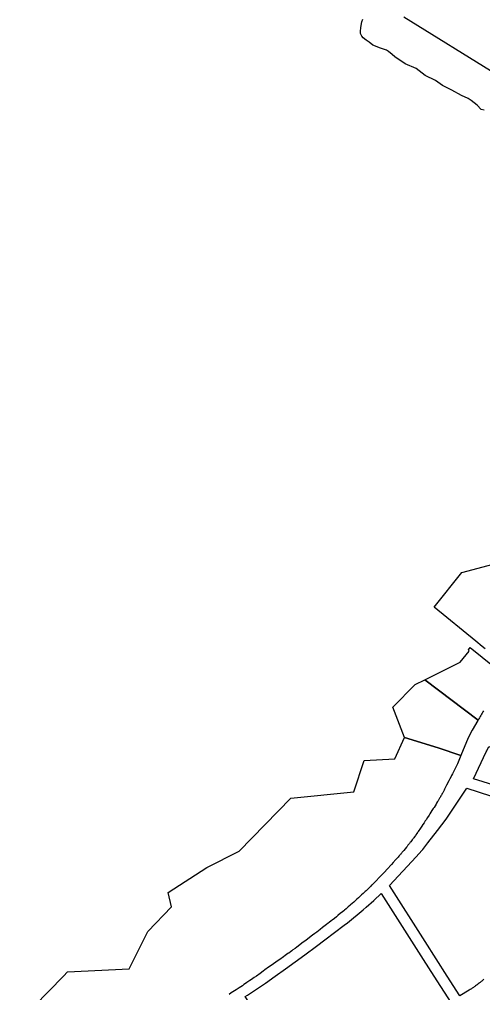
# Model space of a CAD drawing. Header units: metres. Extents: x 3 to 1005126, y 39 to 4383651.
# Drawn here: x 477908 to 478170, y 4371785 to 4372335 of the extents above; entities that cross this region are included whole.
import ezdxf

# ---------------------------------------------------------------- set-up
doc = ezdxf.new("R2010")
doc.units = ezdxf.units.M
doc.header["$MEASUREMENT"] = 0
doc.layers.add('TM_Llucmajor', color=7, linetype='Continuous')

msp = doc.modelspace()

# ---------------------------------------------------------------- linework, layer by layer
at = {"layer": 'TM_Llucmajor', "linetype": 'Continuous', "flags": 128}
for points in [[(478125.17, 4372336.48), (478178.05, 4372303.91), (478223.3, 4372376.49)], [(478170.49, 4372283.79), (478168.92, 4372284.17), (478166.62, 4372286.67), (478163.3, 4372289.35), (478161.49, 4372290.5), (478157.7, 4372292.12), (478152.24, 4372295.24), (478152.24, 4372295.24), (478151.91, 4372295.43), (478147.04, 4372297.73), (478143.17, 4372300.57), (478137.32, 4372303.47), (478132.17, 4372307.33), (478126.04, 4372309.94), (478120.24, 4372313.95), (478118.66, 4372315.25), (478116.58, 4372317), (478115.43, 4372317.73), (478112.09, 4372318.86), (478107.67, 4372320.65), (478105.72, 4372322.19), (478103.98, 4372323.3), (478102.24, 4372324.68), (478101.52, 4372325.62), (478100.86, 4372327.23), (478100.71, 4372328.34), (478100.87, 4372330.53), (478101.54, 4372333.7), (478102.07, 4372335.26)], [(478171.16, 4371979.9), (478169.53, 4371981.23), (478165.94, 4371984.15), (478165.94, 4371984.15), (478142.32, 4372003.34), (478158.03, 4372023.05), (478189.79, 4372031.53)], [(478170.24, 4371944.98), (478169.85, 4371944.32), (478169.47, 4371943.67), (478169.08, 4371943.01), (478168.71, 4371942.35), (478168.33, 4371941.69), (478167.96, 4371941.02), (478167.6, 4371940.36), (478167.24, 4371939.69), (478137, 4371962.42), (478137, 4371962.42), (478157.06, 4371972.36), (478162.16, 4371978.55), (478161.72, 4371979.39), (478162.7, 4371980.6), (478183.88, 4371963.55)], [(477908.29, 4371769.7), (477933.18, 4371795.25), (477935.42, 4371797.55), (477970.2, 4371799.34), (477980.66, 4371820.3), (477994.16, 4371834.22), (477992.25, 4371842.41), (478014.02, 4371856.58), (478032.36, 4371865.78), (478061.41, 4371895.69), (478096.93, 4371899.15), (478102.79, 4371916.9), (478120.18, 4371917.75), (478125.67, 4371929.86), (478144.57, 4371924.12), (478157.43, 4371919.76), (478155.43, 4371914.96), (478152.68, 4371909.44), (478152.21, 4371908.5), (478151.91, 4371907.87), (478151.27, 4371906.62), (478150.63, 4371905.37), (478149.36, 4371902.88), (478148.41, 4371901.01), (478148.25, 4371900.7), (478147.92, 4371900.09), (478147.6, 4371899.47), (478147.16, 4371898.66), (478146.94, 4371898.26), (478146.61, 4371897.65), (478146.44, 4371897.34), (478146.19, 4371896.9), (478145.84, 4371896.29), (478145.67, 4371895.99), (478145.41, 4371895.54), (478145.01, 4371894.87), (478144.59, 4371894.16), (478144.3, 4371893.7), (478143.73, 4371892.76), (478143.44, 4371892.29), (478142.86, 4371891.36), (478142.27, 4371890.44), (478141.88, 4371889.83), (478141.1, 4371888.58), (478140, 4371886.85), (478139.44, 4371885.98), (478138.6, 4371884.69), (478137.76, 4371883.4), (478137.34, 4371882.74), (478136.91, 4371882.09), (478136.62, 4371881.65), (478136.04, 4371880.78), (478135.46, 4371879.91), (478134.68, 4371878.76), (478134.28, 4371878.19), (478133.69, 4371877.33), (478133.39, 4371876.9), (478133.11, 4371876.5), (478132.92, 4371876.23), (478132.55, 4371875.7), (478131.98, 4371874.91), (478131.73, 4371874.56), (478131.21, 4371873.85), (478130.84, 4371873.33), (478130.44, 4371872.81), (478130.25, 4371872.54), (478129.95, 4371872.15), (478129.51, 4371871.58), (478129.12, 4371871.06), (478128.86, 4371870.73), (478128.34, 4371870.05), (478127.55, 4371869.05), (478127.02, 4371868.38), (478126.66, 4371867.94), (478125.95, 4371867.05), (478125.16, 4371866.06), (478124.75, 4371865.58), (478124.35, 4371865.08), (478124.14, 4371864.83), (478123.73, 4371864.35), (478123.52, 4371864.11), (478123.21, 4371863.76), (478122.98, 4371863.48), (478122.5, 4371862.95), (478122.02, 4371862.42), (478121.07, 4371861.37), (478120.34, 4371860.58), (478119.98, 4371860.19), (478119.73, 4371859.91), (478119.22, 4371859.33), (478118.21, 4371858.17), (478117.7, 4371857.61), (478117.19, 4371857.04), (478116.93, 4371856.75), (478116.54, 4371856.34), (478113.61, 4371853.19), (478107.35, 4371846.78), (478107.04, 4371846.46), (478106.43, 4371845.83), (478105.8, 4371845.21), (478105.39, 4371844.8), (478105.11, 4371844.54), (478104.55, 4371843.98), (478103.91, 4371843.38), (478103.5, 4371842.97), (478102.64, 4371842.17), (478102.21, 4371841.78), (478101.35, 4371840.98), (478100.78, 4371840.45), (478099.63, 4371839.41), (478098.76, 4371838.62), (478097.97, 4371837.88), (478097.57, 4371837.54), (478096.97, 4371837), (478096.07, 4371836.19), (478095.17, 4371835.41), (478094.71, 4371835), (478093.8, 4371834.22), (478093.35, 4371833.83), (478092.66, 4371833.25), (478091.75, 4371832.46), (478091.28, 4371832.09), (478090.59, 4371831.51), (478089.89, 4371830.95), (478089.54, 4371830.66), (478087.98, 4371829.38), (478087.19, 4371828.74), (478086.01, 4371827.8), (478084.84, 4371826.85), (478084.25, 4371826.39), (478083.05, 4371825.45), (478082.46, 4371824.99), (478081.57, 4371824.29), (478080.84, 4371823.74), (478079.41, 4371822.63), (478077.97, 4371821.52), (478076.05, 4371820.05), (478075.09, 4371819.32), (478073.66, 4371818.22), (478072.92, 4371817.67), (478071.84, 4371816.85), (478070.07, 4371815.52), (478067.71, 4371813.73), (478066.53, 4371812.84), (478064.75, 4371811.51), (478063.86, 4371810.85), (478062.67, 4371809.97), (478062.07, 4371809.53), (478061.18, 4371808.88), (478060.28, 4371808.22), (478059.84, 4371807.91), (478058.27, 4371806.78), (478057.25, 4371806.04), (478055.16, 4371804.57), (478053.77, 4371803.59), (478051, 4371801.62), (478048.91, 4371800.16), (478046.82, 4371798.68), (478045.77, 4371797.95), (478044.12, 4371796.77), (478041.98, 4371795.25), (478040.82, 4371794.43), (478039.16, 4371793.26), (478038.32, 4371792.68), (478037.22, 4371791.91), (478036.66, 4371791.53), (478035.84, 4371790.95), (478035, 4371790.38), (478034.57, 4371790.1), (478034.13, 4371789.8), (478033.25, 4371789.2), (478032.34, 4371788.62), (478031.75, 4371788.22), (478030.55, 4371787.45), (478029.66, 4371786.85), (478027.86, 4371785.7), (478026.66, 4371784.91)], [(478170.45, 4371793.44), (478170.19, 4371793.21), (478170.01, 4371793.06), (478169.66, 4371792.75), (478169.39, 4371792.52), (478169.21, 4371792.37), (478168.85, 4371792.07), (478168.66, 4371791.92), (478168.3, 4371791.63), (478167.93, 4371791.34), (478167.68, 4371791.15), (478167.18, 4371790.77), (478166.53, 4371790.29), (478166.21, 4371790.05), (478165.72, 4371789.7), (478165.23, 4371789.35), (478164.98, 4371789.18), (478164.48, 4371788.84), (478164.23, 4371788.67), (478163.86, 4371788.41), (478163.36, 4371788.08), (478163.1, 4371787.92), (478162.72, 4371787.67), (478162.15, 4371787.31), (478156.87, 4371784.02), (478149.73, 4371795.25), (478149.73, 4371795.25), (478137.36, 4371814.69), (478117.1, 4371846.43), (478132.18, 4371862.45), (478135.43, 4371866.02), (478135.91, 4371866.59), (478138.77, 4371870.38), (478144.25, 4371877.43), (478149.2, 4371883.8), (478154.48, 4371891.71), (478160.79, 4371901.21), (478187.45, 4371892.7)]]:
    msp.add_lwpolyline(points, dxfattribs=at)
for points in [[(478125.67, 4371929.86), (478119.08, 4371947), (478131.67, 4371959.73), (478137, 4371962.42), (478167.24, 4371939.69), (478167.08, 4371939.43), (478163.72, 4371934.07), (478161.54, 4371929.75), (478157.43, 4371919.76), (478144.57, 4371924.12), (478125.67, 4371929.86)], [(478194.03, 4371897.4), (478187.02, 4371899.59), (478164.59, 4371906.51), (478171.78, 4371921.81), (478171.99, 4371922.28), (478172.96, 4371924.38), (478173.18, 4371924.87), (478184.85, 4371918.95), (478186.04, 4371918.01), (478188.69, 4371915.9), (478192.84, 4371912.6), (478193, 4371912.47), (478197.02, 4371909.28), (478198.42, 4371908.17), (478201.23, 4371905.94), (478194.03, 4371897.4)], [(478035.72, 4371783.66), (478037.03, 4371784.51), (478047.07, 4371791.3), (478052.69, 4371795.25), (478058.5, 4371799.34), (478069.36, 4371807.21), (478075.86, 4371812.13), (478080.63, 4371815.73), (478091.57, 4371823.93), (478093.44, 4371825.34), (478102.32, 4371832.67), (478104, 4371834.02), (478108.25, 4371837.82), (478112.5, 4371841.88), (478126.96, 4371819.11), (478136.16, 4371804.62), (478142.15, 4371795.25), (478151.67, 4371780.35), (478116.18, 4371757.7), (478112.47, 4371755.32), (478091.89, 4371742.13), (478074.85, 4371731.21), (478071.03, 4371728.88), (478035.72, 4371783.66)]]:
    msp.add_lwpolyline(points, close=True, dxfattribs=at)

doc.saveas('drawing.dxf')
